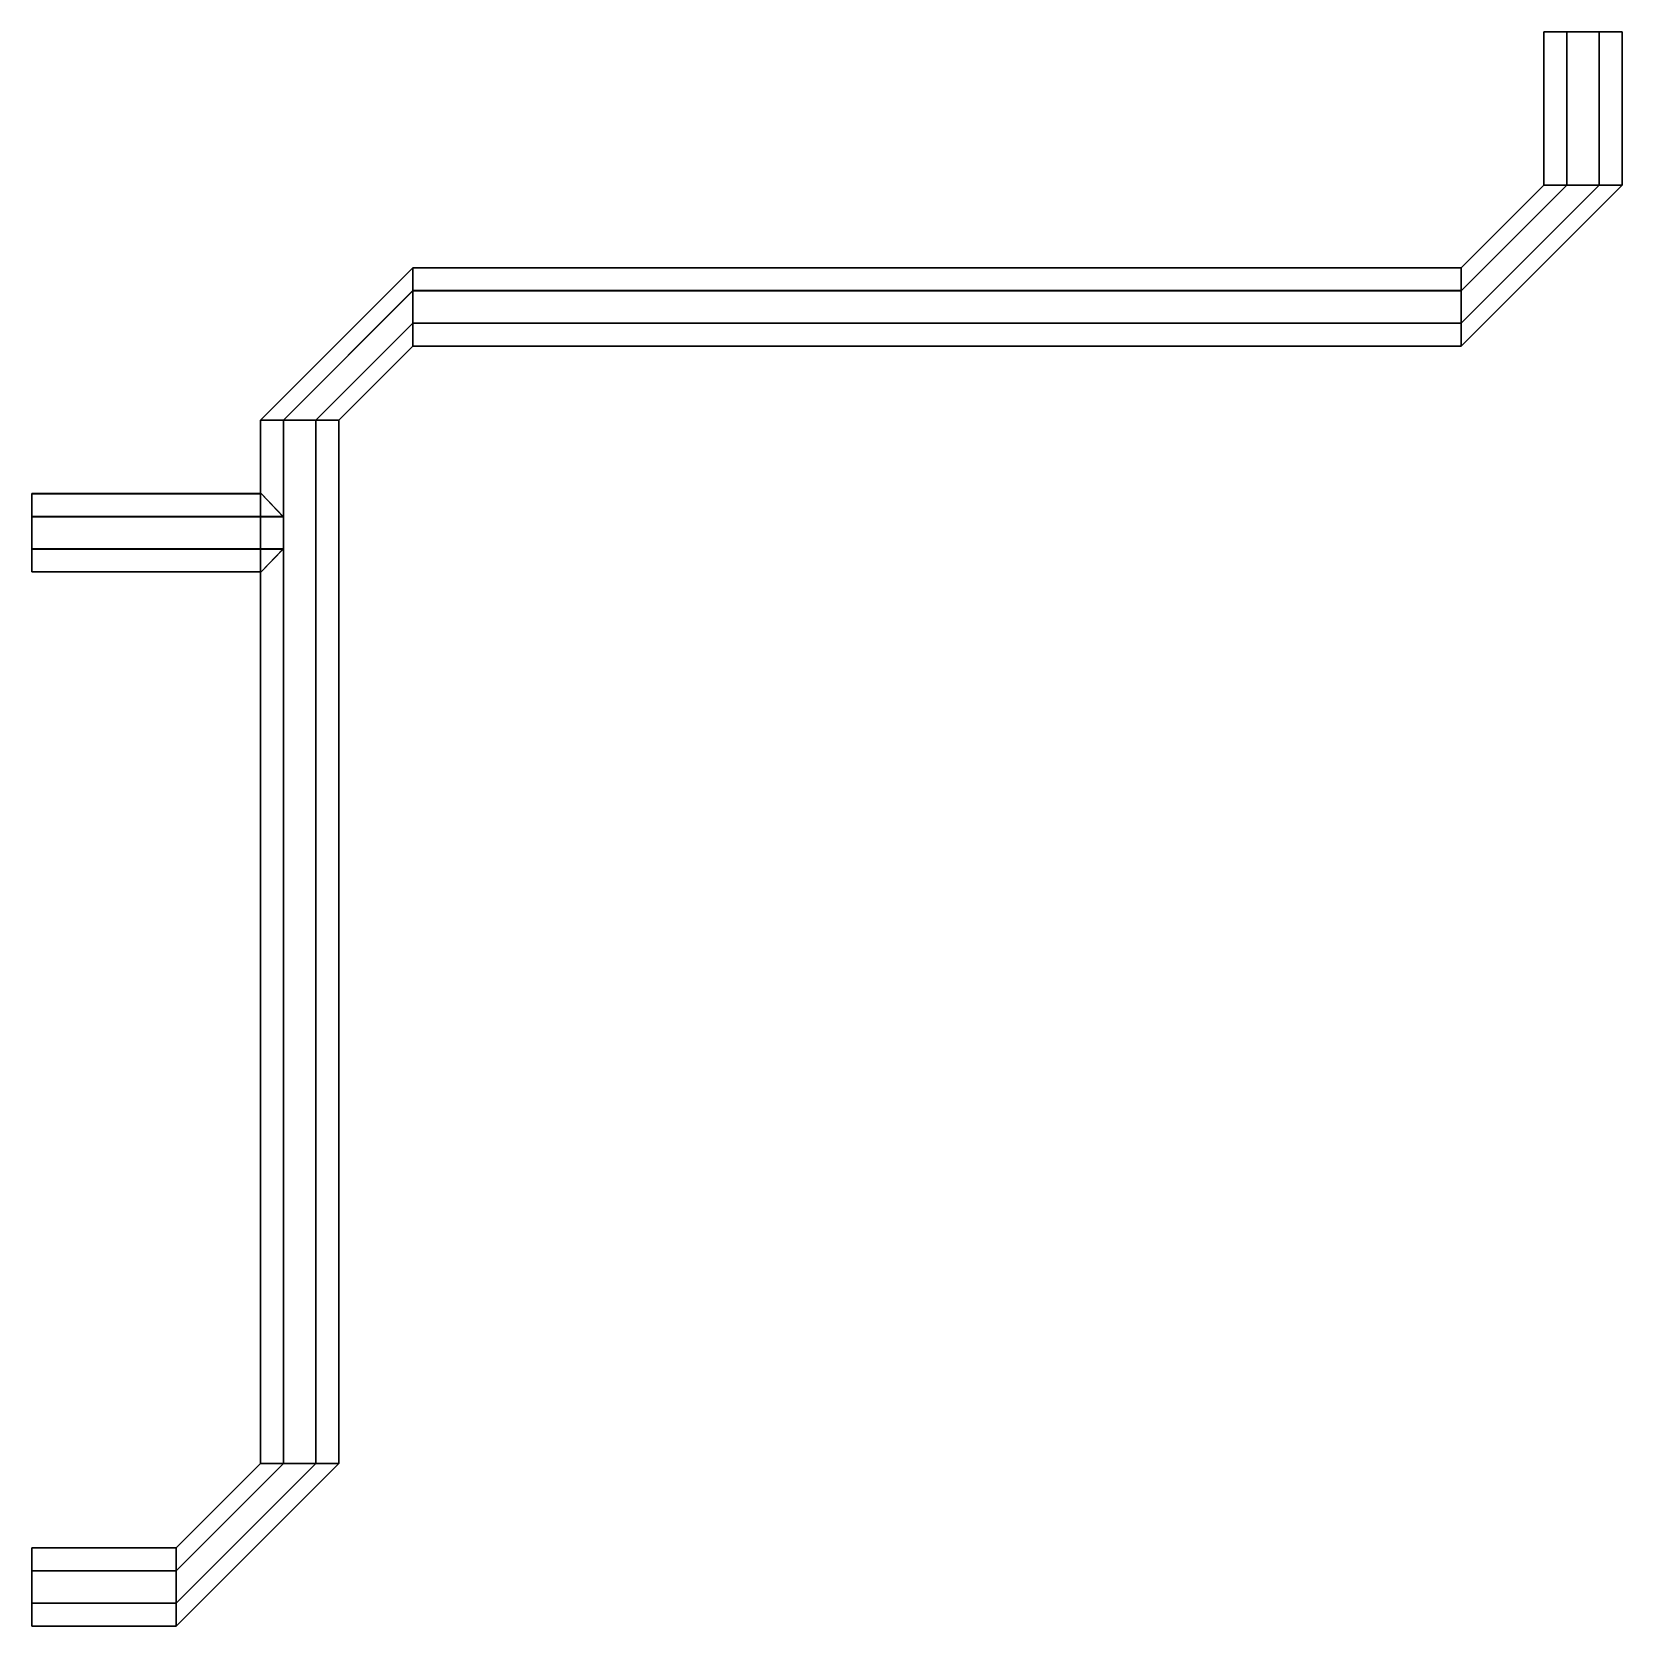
# Model space of a CAD drawing. Extents: x 0 to 1984, y -29 to 1960.
import ezdxf

# ---------------------------------------------------------------- set-up
doc = ezdxf.new("R2010")
doc.units = 0
doc.header["$MEASUREMENT"] = 0
doc.layers.add('3D', color=4, linetype='CONTINUOUS')

msp = doc.modelspace()

# ---------------------------------------------------------------- linework, layer by layer
at = {"layer": '3D', "linetype": 'CONTINUOUS'}
for points in [[(1915.2, 1769.1, 97.7), (1886.4, 1769.1, 69), (1886.4, 1960.3, 69), (1915.2, 1960.3, 97.7)], [(1886.4, 1769.1, 28.7), (1915.2, 1769.1), (1915.2, 1960.3), (1886.4, 1960.3, 28.7)], [(1886.5, 1769.1, 69.2), (1886.5, 1769.1, 28.5), (1886.5, 1960.3, 28.5), (1886.5, 1960.3, 69.2)], [(1955.6, 1769.1, 97.6), (1915, 1769.1, 97.6), (1915, 1960.3, 97.6), (1955.6, 1960.3, 97.6)], [(1915, 1769.1, 0.1), (1955.6, 1769.1, 0.1), (1955.6, 1960.3, 0.1), (1915, 1960.3, 0.1)], [(1984.1, 1769.1, 69), (1955.4, 1769.1, 97.7), (1955.4, 1960.3, 97.7), (1984.1, 1960.3, 69)], [(1955.4, 1769.1), (1984.1, 1769.1, 28.7), (1984.1, 1960.3, 28.7), (1955.4, 1960.3)], [(1984.1, 1769.1, 28.5), (1984.1, 1769.1, 69.2), (1984.1, 1960.3, 69.2), (1984.1, 1960.3, 28.5)], [(1886.5, 1769.1, 28.5), (1783.4, 1666, 28.4), (1783.4, 1637.3, -0.1), (1915.2, 1769.1)], [(1783.4, 1666, 69.1), (1886.5, 1769.1, 69.2), (1886.5, 1769.1, 28.5), (1783.4, 1666, 28.4)], [(1915, 1769.1, 97.6), (1783.4, 1637.3, 97.6), (1783.4, 1666, 69.1), (1886.5, 1769.1, 69.2)], [(1783.4, 1596.9, 97.5), (1955.6, 1769.1, 97.6), (1915, 1769.1, 97.6), (1783.4, 1637.3, 97.6)], [(1984.1, 1769.1, 69), (1783.4, 1568.3, 68.9), (1783.4, 1596.9, 97.5), (1955.6, 1769.1, 97.6)], [(1783.4, 1568.4, 28.4), (1984.1, 1769.1, 28.5), (1984.1, 1769.1, 69), (1783.4, 1568.3, 68.9)], [(1955.4, 1769.1), (1783.4, 1597.1, -0.1), (1783.4, 1568.4, 28.4), (1984.1, 1769.1, 28.5)], [(1783.4, 1637.3, -0.1), (1915.2, 1769.1), (1955.4, 1769.1), (1783.4, 1597.1, -0.1)], [(285.3, 1475.8, 28.5), (475.5, 1666, 28.6), (475.5, 1666, 69.1), (285.2, 1475.8, 69)], [(475.5, 1666, 69.1), (285.2, 1475.8, 69), (313.8, 1475.8, 97.6), (475.5, 1637.5, 97.7)], [(475.5, 1637.3, 0.1), (314, 1475.8), (285.3, 1475.8, 28.5), (475.5, 1666, 28.6)], [(1783.4, 1666, 28.8), (1783.4, 1637.3, 0.1), (475.5, 1637.3, 0.1), (475.5, 1666, 28.8)], [(1783.4, 1666, 69.3), (1783.4, 1666, 28.6), (475.5, 1666, 28.6), (475.5, 1666, 69.3)], [(1783.4, 1637.3, 97.8), (1783.4, 1666, 69.1), (475.5, 1666, 69.1), (475.5, 1637.3, 97.8)], [(313.8, 1475.8, 97.6), (475.5, 1637.5, 97.7), (475.5, 1596.9, 97.7), (354.2, 1475.8, 97.7)], [(354.2, 1475.8), (475.5, 1597.1, 0.1), (475.5, 1637.3, 0.1), (314, 1475.8)], [(1783.4, 1637.5, 0.2), (1783.4, 1596.9, 0.2), (475.5, 1596.9, 0.2), (475.5, 1637.5, 0.2)], [(1783.4, 1596.9, 97.7), (1783.4, 1637.5, 97.7), (475.5, 1637.5, 97.7), (475.5, 1596.9, 97.7)], [(475.5, 1568.4, 28.6), (382.9, 1475.8, 28.5), (354.2, 1475.8), (475.5, 1597.1, 0.1)], [(475.5, 1596.9, 97.7), (354.2, 1475.8, 97.7), (382.9, 1475.8, 69.2), (475.5, 1568.4, 69.3)], [(1783.4, 1568.3, 69.1), (1783.4, 1597.1, 97.8), (475.5, 1597.1, 97.8), (475.5, 1568.3, 69.1)], [(1783.4, 1597.1, 0.1), (1783.4, 1568.3, 28.8), (475.5, 1568.3, 28.8), (475.5, 1597.1, 0.1)], [(382.9, 1475.8, 69.2), (475.5, 1568.4, 69.3), (475.5, 1568.4, 28.6), (382.9, 1475.8, 28.5)], [(1783.4, 1568.4, 28.6), (1783.4, 1568.4, 69.3), (475.5, 1568.4, 69.3), (475.5, 1568.4, 28.6)], [(314, 174.2, 0.1), (285.2, 174.2, 28.8), (285.2, 1475.8, 28.8), (314, 1475.8, 0.1)], [(285.2, 174.2, 69.1), (314, 174.2, 97.8), (314, 1475.8, 97.8), (285.2, 1475.8, 69.1)], [(285.3, 174.2, 28.6), (285.3, 174.2, 69.3), (285.3, 1475.8, 69.3), (285.3, 1475.8, 28.6)], [(313.8, 174.2, 97.7), (354.4, 174.2, 97.7), (354.4, 1475.8, 97.7), (313.8, 1475.8, 97.7)], [(354.4, 174.2, 0.2), (313.8, 174.2, 0.2), (313.8, 1475.8, 0.2), (354.4, 1475.8, 0.2)], [(354.2, 174.2, 97.8), (382.9, 174.2, 69.1), (382.9, 1475.8, 69.1), (354.2, 1475.8, 97.8)], [(382.9, 174.2, 28.8), (354.2, 174.2, 0.1), (354.2, 1475.8, 0.1), (382.9, 1475.8, 28.8)], [(382.9, 174.2, 69.3), (382.9, 174.2, 28.6), (382.9, 1475.8, 28.6), (382.9, 1475.8, 69.3)], [(313.8, 1355.4, 97.7), (285.9, 1384.2, 69), (0, 1384.2, 69), (0, 1355.4, 97.7)], [(285.9, 1384.2, 28.7), (313.4, 1355.4), (0, 1355.4), (0, 1384.2, 28.7)], [(285.9, 1384.1, 69.2), (285.9, 1384.1, 28.5), (0, 1384.1, 28.5), (0, 1384.1, 69.2)], [(313.8, 1315, 97.6), (313.8, 1355.6, 97.6), (0, 1355.6, 97.6), (0, 1315, 97.6)], [(313.4, 1355.6, 0.1), (313.4, 1315, 0.1), (0, 1315, 0.1), (0, 1355.6, 0.1)], [(285.9, 1286.5, 69), (313.8, 1315.2, 97.7), (0, 1315.2, 97.7), (0, 1286.5, 69)], [(313.4, 1315.2), (285.9, 1286.5, 28.7), (0, 1286.5, 28.7), (0, 1315.2)], [(285.9, 1286.6, 28.5), (285.9, 1286.6, 69.2), (0, 1286.6, 69.2), (0, 1286.6, 28.5)], [(285.3, 174.2, 28.6), (180, 68.9, 28.5), (180, 40.2), (314, 174.2, 0.1)], [(180, 68.9, 69.2), (285.3, 174.2, 69.3), (285.3, 174.2, 28.6), (180, 68.9, 28.5)], [(313.8, 174.2, 97.7), (180, 40.2, 97.7), (180, 68.9, 69.2), (285.3, 174.2, 69.3)], [(180, -0.2, 97.6), (354.4, 174.2, 97.7), (313.8, 174.2, 97.7), (180, 40.2, 97.7)], [(382.9, 174.2, 69.1), (180, -28.7, 69), (180, -0.2, 97.6), (354.4, 174.2, 97.7)], [(180, -28.7, 28.5), (382.9, 174.2, 28.6), (382.9, 174.2, 69.1), (180, -28.7, 69)], [(354.2, 174.2, 0.1), (180, 0), (180, -28.7, 28.5), (382.9, 174.2, 28.6)], [(180, 40.2), (314, 174.2, 0.1), (354.2, 174.2, 0.1), (180, 0)], [(180, 69, 28.7), (180, 40.2), (0, 40.2), (0, 69, 28.7)], [(180, 40.2, 97.7), (180, 69, 69), (0, 69, 69), (0, 40.2, 97.7)], [(180, 68.9, 69.2), (180, 68.9, 28.5), (0, 68.9, 28.5), (0, 68.9, 69.2)], [(180, 40.4, 0.1), (180, -0.2, 0.1), (0, -0.2, 0.1), (0, 40.4, 0.1)], [(180, -0.2, 97.6), (180, 40.4, 97.6), (0, 40.4, 97.6), (0, -0.2, 97.6)], [(180, 0), (180, -28.7, 28.7), (0, -28.7, 28.7), (0, 0)], [(180, -28.7, 69), (180, 0, 97.7), (0, 0, 97.7), (0, -28.7, 69)], [(180, -28.7, 28.5), (180, -28.7, 69.2), (0, -28.7, 69.2), (0, -28.7, 28.5)]]:
    msp.add_3dface(points, dxfattribs=at)

doc.saveas('drawing.dxf')
